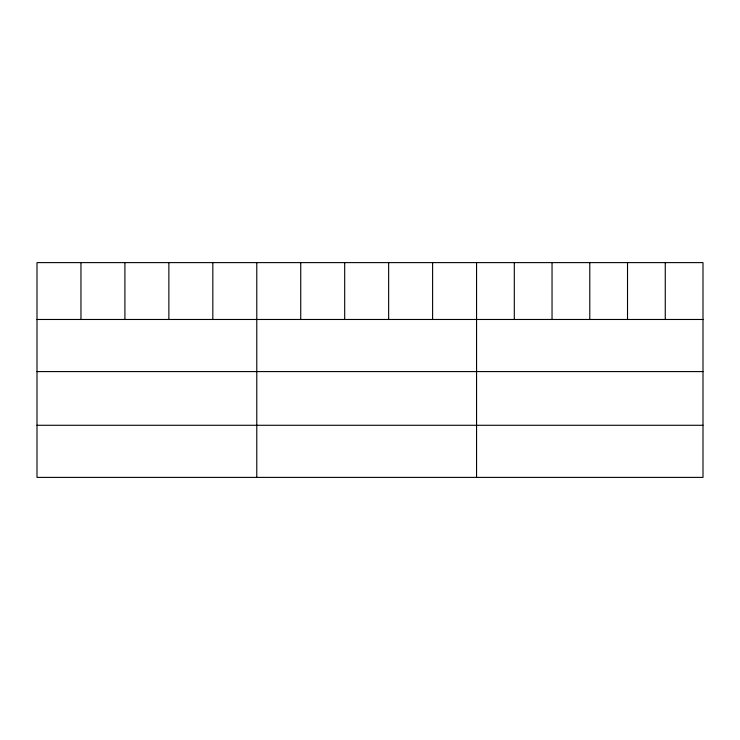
<?xml version="1.0" encoding="UTF-8"?>
<svg xmlns="http://www.w3.org/2000/svg" width="740" height="740" viewBox="0 0 740 740"><rect width="100%" height="100%" fill="white"/><g stroke="black" fill="none" stroke-linecap="round" stroke-linejoin="round"><path stroke-width="1.11" d="M703 319.476L703 477.393L37 477.393L37 262.608L703 262.608L703 319.476L37 319.476M37 371.591L703 371.591M37 425.278L703 425.278M665.26 262.608L665.26 319.476M627.52 262.608L627.52 319.476M589.78 262.608L589.78 319.476M552.04 262.608L552.04 319.476M514.3 262.608L514.3 319.476M476.56 262.608L476.56 477.393M432.604 262.608L432.604 319.476M388.648 262.608L388.648 319.476M344.692 262.608L344.692 319.476M300.736 262.608L300.736 319.476M256.78 262.608L256.78 477.393M212.824 262.608L212.824 319.476M168.868 262.608L168.868 319.476M124.912 262.608L124.912 319.476M80.956 262.608L80.956 319.476"/></g></svg>
